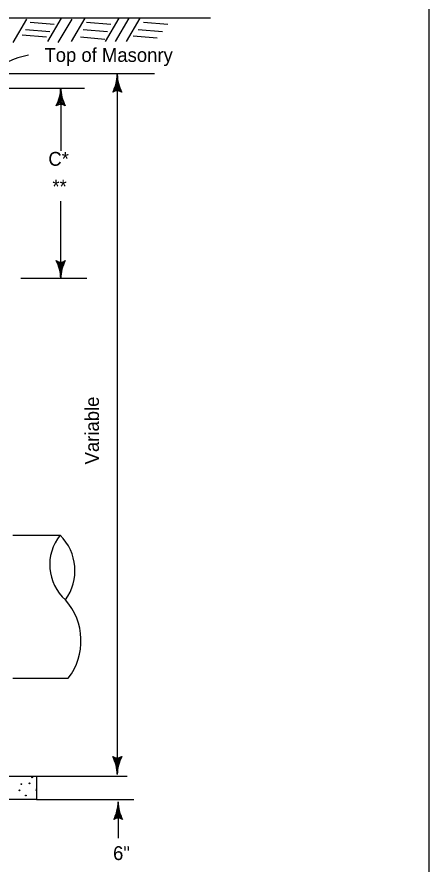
# Model space of a CAD drawing. Extents: x -1863 to -1632, y 1312 to 1612.
# Drawn here: x -1692.7 to -1631.8, y 1383 to 1508.2 of the extents above; entities that cross this region are included whole.
import ezdxf

# ---------------------------------------------------------------- set-up
doc = ezdxf.new("R2010")
doc.units = 0
doc.layers.add('1', color=7, linetype='Continuous')

msp = doc.modelspace()

# ---------------------------------------------------------------- linework, layer by layer
at = {"layer": '1'}
for p, q in [((-1708.66, 1508), (-1664.1, 1508)), ((-1691.33, 1507.83), (-1693.36, 1504.37)), ((-1690.79, 1507.4), (-1687.21, 1507.09)), ((-1686.19, 1507.99), (-1688.22, 1504.52)), ((-1684.64, 1507.83), (-1686.67, 1504.37)), ((-1682.7, 1507.99), (-1684.73, 1504.52)), ((-1682.46, 1507.4), (-1678.87, 1507.09)), ((-1677.66, 1507.99), (-1679.69, 1504.52)), ((-1676.2, 1507.99), (-1678.23, 1504.52)), ((-1674.55, 1507.99), (-1676.58, 1504.52)), ((-1674.02, 1507.4), (-1670.43, 1507.09)), ((-1691.47, 1506.3), (-1687.89, 1505.98)), ((-1682.94, 1506.3), (-1679.35, 1505.98)), ((-1674.79, 1506.3), (-1671.21, 1505.98)), ((-1691.96, 1505.51), (-1688.37, 1505.19)), ((-1683.33, 1505.19), (-1679.74, 1504.88)), ((-1675.57, 1505.35), (-1671.98, 1505.04)), ((-1702.55, 1499.81), (-1672.41, 1499.81)), ((-1677.91, 1499.65), (-1677.91, 1396.23)), ((-1677.61, 1497.86), (-1678.08, 1498.33)), ((-1677.71, 1498.2), (-1678.03, 1498.52)), ((-1677.78, 1498.5), (-1677.99, 1498.71)), ((-1677.84, 1498.78), (-1677.96, 1498.91)), ((-1677.87, 1499.05), (-1677.94, 1499.11)), ((-1677.9, 1499.31), (-1677.92, 1499.33)), ((-1701.77, 1497.65), (-1682.77, 1497.65)), ((-1686.22, 1497.05), (-1686.29, 1497.12)), ((-1686.25, 1497.31), (-1686.27, 1497.33)), ((-1686.26, 1497.65), (-1686.26, 1488.37)), ((-1678.46, 1497.09), (-1678.51, 1497.14)), ((-1678.3, 1497.16), (-1678.43, 1497.3)), ((-1678.12, 1497.21), (-1678.36, 1497.46)), ((-1677.9, 1497.24), (-1678.3, 1497.62)), ((-1677.64, 1497.2), (-1678.23, 1497.79)), ((-1677.27, 1497.06), (-1678.18, 1497.97)), ((-1677.47, 1497.49), (-1678.13, 1498.14)), ((-1685.62, 1495.06), (-1686.53, 1495.97)), ((-1685.82, 1495.49), (-1686.48, 1496.15)), ((-1685.96, 1495.87), (-1686.43, 1496.33)), ((-1686.06, 1496.2), (-1686.38, 1496.52)), ((-1686.13, 1496.5), (-1686.34, 1496.71)), ((-1686.19, 1496.79), (-1686.31, 1496.91)), ((-1686.81, 1495.09), (-1686.86, 1495.14)), ((-1686.65, 1495.16), (-1686.78, 1495.3)), ((-1686.47, 1495.21), (-1686.71, 1495.46)), ((-1686.25, 1495.24), (-1686.65, 1495.63)), ((-1685.99, 1495.2), (-1686.58, 1495.79)), ((-1686.26, 1469.53), (-1686.26, 1480.95)), ((-1686.9, 1472.11), (-1685.99, 1471.21)), ((-1685.71, 1472.08), (-1685.66, 1472.03)), ((-1686.7, 1471.68), (-1686.05, 1471.03)), ((-1686.56, 1471.31), (-1686.09, 1470.85)), ((-1686.53, 1471.98), (-1685.94, 1471.38)), ((-1686.46, 1470.98), (-1686.14, 1470.66)), ((-1686.27, 1471.94), (-1685.87, 1471.55)), ((-1686.05, 1471.96), (-1685.81, 1471.72)), ((-1685.87, 1472.01), (-1685.74, 1471.87)), ((-1692.17, 1469.53), (-1682.38, 1469.53)), ((-1686.39, 1470.68), (-1686.18, 1470.46)), ((-1686.33, 1470.39), (-1686.21, 1470.27)), ((-1686.3, 1470.12), (-1686.23, 1470.06)), ((-1686.27, 1469.87), (-1686.25, 1469.84)), ((-1693.34, 1431.58), (-1686.35, 1431.58)), ((-1693.34, 1410.43), (-1685.16, 1410.43)), ((-1678.55, 1398.82), (-1677.64, 1397.91)), ((-1678.35, 1398.39), (-1677.7, 1397.73)), ((-1678.18, 1398.68), (-1677.59, 1398.09)), ((-1677.92, 1398.64), (-1677.52, 1398.25)), ((-1677.7, 1398.67), (-1677.46, 1398.42)), ((-1677.52, 1398.72), (-1677.39, 1398.58)), ((-1677.36, 1398.79), (-1677.31, 1398.74)), ((-1678.21, 1398.02), (-1677.74, 1397.55)), ((-1678.11, 1397.68), (-1677.79, 1397.36)), ((-1678.04, 1397.38), (-1677.83, 1397.17)), ((-1677.98, 1397.09), (-1677.86, 1396.97)), ((-1689.82, 1395.97), (-1676.42, 1395.97)), ((-1677.95, 1396.83), (-1677.88, 1396.77)), ((-1677.92, 1396.57), (-1677.9, 1396.55)), ((-1689.82, 1392.5), (-1675.45, 1392.5)), ((-1677.77, 1392.18), (-1677.77, 1386.81)), ((-1677.33, 1390.03), (-1677.99, 1390.68)), ((-1677.47, 1390.4), (-1677.94, 1390.86)), ((-1677.57, 1390.73), (-1677.89, 1391.05)), ((-1677.65, 1391.04), (-1677.86, 1391.25)), ((-1677.7, 1391.32), (-1677.82, 1391.45)), ((-1677.74, 1391.59), (-1677.8, 1391.65)), ((-1677.76, 1391.84), (-1677.78, 1391.87)), ((-1678.32, 1389.63), (-1678.37, 1389.68)), ((-1678.16, 1389.7), (-1678.29, 1389.84)), ((-1677.98, 1389.75), (-1678.22, 1389.99)), ((-1677.77, 1389.77), (-1678.16, 1390.16)), ((-1677.5, 1389.74), (-1678.1, 1390.33)), ((-1677.13, 1389.6), (-1678.04, 1390.5))]:
    msp.add_line(p, q, dxfattribs=at)
for points in [[(-1863.29, 1312.45), (-1631.79, 1312.45), (-1631.79, 1612.02), (-1863.29, 1612.02)], [(-1752.5, 1395.97), (-1689.82, 1395.97), (-1689.82, 1392.5), (-1752.5, 1392.5)]]:
    msp.add_lwpolyline(points, close=True, dxfattribs=at)
for centre in [(-1690.48, 1395.79), (-1692.08, 1394.78), (-1690.89, 1394.9), (-1692.34, 1393.87), (-1691.42, 1393.11)]:
    msp.add_circle(centre, 0.0599, dxfattribs=at)
for centre, radius, start, end in [((-1688.72, 1489.84), 12.85, 100.2893, 129.5995), ((-1683.69, 1499.71), 5.78, 332.4931, 359.4344), ((-1672.12, 1499.71), 5.78, 180.5656, 207.5069), ((-1692.04, 1497.71), 5.78, 332.4931, 359.4344), ((-1680.47, 1497.71), 5.78, 180.5656, 207.5069), ((-1677.91, 1496.05), 1.18, 56.3381, 123.6619), ((-1686.26, 1494.05), 1.18, 56.3381, 123.6619), ((-1692.04, 1469.47), 5.78, 0.5656, 27.5069), ((-1686.26, 1473.12), 1.18, 236.3381, 303.6618), ((-1680.47, 1469.47), 5.78, 152.4931, 179.4344), ((-1680.91, 1427.21), 6.98, 141.2088, 228.224), ((-1691.55, 1426.34), 7.39, 324.1787, 45.2541), ((-1692.33, 1415.98), 9.07, 322.2546, 41.6794), ((-1683.69, 1396.18), 5.78, 0.5656, 27.5069), ((-1677.91, 1399.83), 1.18, 236.3381, 303.6618), ((-1672.12, 1396.18), 5.78, 152.4931, 179.4344), ((-1689.81, 1393.94), 0.121, 92.3576, 267.6424), ((-1683.55, 1392.24), 5.78, 332.4931, 359.4344), ((-1671.99, 1392.24), 5.78, 180.5656, 207.5069), ((-1677.77, 1388.59), 1.18, 56.3381, 123.6619)]:
    msp.add_arc(centre, radius, start, end, dxfattribs=at)

# ---------------------------------------------------------------- texts
for s, height, p in [('Top of Masonry', 2.0426, (-1688.67, 1501.51)), ('C*', 2.043, (-1688.09, 1486.16)), (' **', 2.043, (-1688.25, 1482.08)), ('6"', 2.043, (-1678.52, 1383.57))]:
    msp.add_text(s, height=height, dxfattribs=at).set_placement(p)
msp.add_text('Variable', height=2.043, rotation=90, dxfattribs=at).set_placement((-1680.61, 1442.03))

doc.saveas('drawing.dxf')
